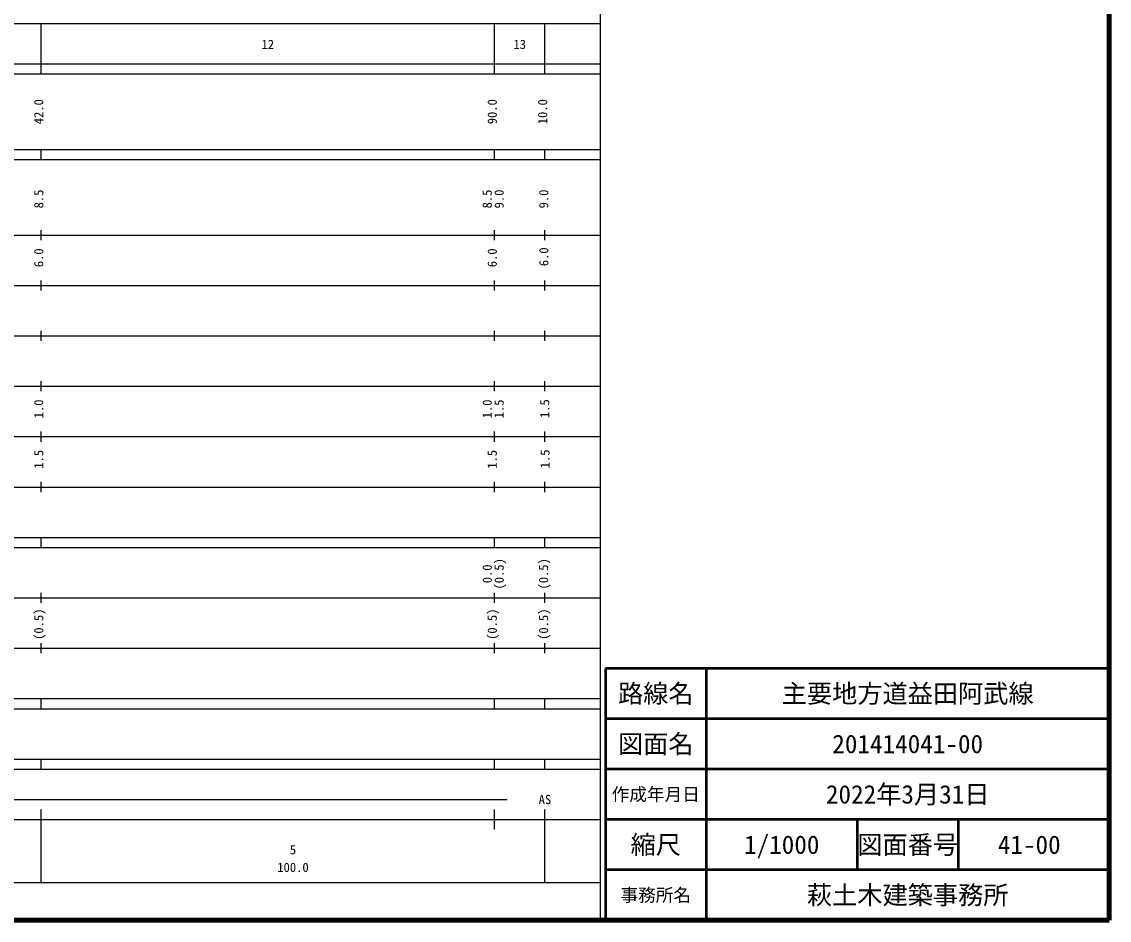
# Model space of a CAD drawing. Units: millimetres on the paper, enlarged 1000 times. Extents: x -55444348 to -54804348, y -162373295 to -162013295.
# Drawn here: x -55020179 to -54804348, y -162373295 to -162194938 of the extents above; entities that cross this region are included whole.
import ezdxf
from ezdxf.enums import TextEntityAlignment as Align

# ---------------------------------------------------------------- set-up
doc = ezdxf.new("R2010")
doc.units = ezdxf.units.MM
doc.header["$LTSCALE"] = 1000
for name, color, linetype, lineweight in [('M-TTL', 2, 'Continuous', 140), ('M-TTL-BAND', 7, 'Continuous', 25), ('M-TTL-FRAM', 2, 'Continuous', 50), ('M-TTL-LINE', 7, 'Continuous', 50)]:
    doc.layers.add(name, color=color, linetype=linetype, lineweight=lineweight)
doc.layers.add('M-TTL-TXT', color=7, linetype='Continuous')
doc.styles.add('ＭＳ ゴシック', font='')
doc.styles.get('ＭＳ ゴシック').set_extended_font_data('MS Gothic')

msp = doc.modelspace()

# ---------------------------------------------------------------- linework, layer by layer
at = {"layer": 'M-TTL'}
for p, q in [((-54804348, -162373295), (-54804348, -162013295)), ((-55444348, -162373295), (-54804348, -162373295))]:
    msp.add_line(p, q, dxfattribs=at)
at = {"layer": 'M-TTL-BAND'}
for p, q in [((-54905348, -162373295), (-54905348, -162023295)), ((-55416348, -162195295), (-54905348, -162195295)), ((-55016348, -162205295), (-55016348, -162195295)), ((-54926348, -162205295), (-54926348, -162195295)), ((-54916348, -162205295), (-54916348, -162195295)), ((-54916348, -162205295), (-54916348, -162195295)), ((-54916348, -162205295), (-54916348, -162195295)), ((-54916348, -162205295), (-54916348, -162195295)), ((-54916348, -162205295), (-54916348, -162195295)), ((-54916348, -162205295), (-54916348, -162195295)), ((-54916348, -162205295), (-54916348, -162195295)), ((-54916348, -162205295), (-54916348, -162195295)), ((-54916348, -162205295), (-54916348, -162195295)), ((-55444348, -162203295), (-54905348, -162203295)), ((-55444348, -162205295), (-54905348, -162205295)), ((-55444348, -162220295), (-54905348, -162220295)), ((-55016348, -162222295), (-55016348, -162220295)), ((-54926348, -162222295), (-54926348, -162220295)), ((-54916348, -162222295), (-54916348, -162220295)), ((-54916348, -162222295), (-54916348, -162220295)), ((-54916348, -162222295), (-54916348, -162220295)), ((-54916348, -162222295), (-54916348, -162220295)), ((-54916348, -162222295), (-54916348, -162220295)), ((-54916348, -162222295), (-54916348, -162220295)), ((-54916348, -162222295), (-54916348, -162220295)), ((-54916348, -162222295), (-54916348, -162220295)), ((-54916348, -162222295), (-54916348, -162220295)), ((-55444348, -162222295), (-54905348, -162222295)), ((-55444348, -162237295), (-54905348, -162237295)), ((-55016348, -162238295), (-55016348, -162236295)), ((-54926348, -162238295), (-54926348, -162236295)), ((-54916348, -162238295), (-54916348, -162236295)), ((-54916348, -162238295), (-54916348, -162236295)), ((-54916348, -162238295), (-54916348, -162236295)), ((-54916348, -162238295), (-54916348, -162236295)), ((-54916348, -162238295), (-54916348, -162236295)), ((-54916348, -162238295), (-54916348, -162236295)), ((-54916348, -162238295), (-54916348, -162236295)), ((-54916348, -162238295), (-54916348, -162236295)), ((-54916348, -162238295), (-54916348, -162236295)), ((-55016348, -162248295), (-55016348, -162246295)), ((-54926348, -162248295), (-54926348, -162246295)), ((-54916348, -162248295), (-54916348, -162246295)), ((-54916348, -162248295), (-54916348, -162246295)), ((-54916348, -162248295), (-54916348, -162246295)), ((-54916348, -162248295), (-54916348, -162246295)), ((-54916348, -162248295), (-54916348, -162246295)), ((-54916348, -162248295), (-54916348, -162246295)), ((-54916348, -162248295), (-54916348, -162246295)), ((-54916348, -162248295), (-54916348, -162246295)), ((-54916348, -162248295), (-54916348, -162246295)), ((-55438348, -162247295), (-54905348, -162247295)), ((-55016348, -162258295), (-55016348, -162256295)), ((-54926348, -162258295), (-54926348, -162256295)), ((-54916348, -162258295), (-54916348, -162256295)), ((-54916348, -162258295), (-54916348, -162256295)), ((-54916348, -162258295), (-54916348, -162256295)), ((-54916348, -162258295), (-54916348, -162256295)), ((-54916348, -162258295), (-54916348, -162256295)), ((-54916348, -162258295), (-54916348, -162256295)), ((-54916348, -162258295), (-54916348, -162256295)), ((-54916348, -162258295), (-54916348, -162256295)), ((-54916348, -162258295), (-54916348, -162256295)), ((-55432348, -162257295), (-54905348, -162257295)), ((-55438348, -162267295), (-54905348, -162267295)), ((-55016348, -162268295), (-55016348, -162266295)), ((-54926348, -162268295), (-54926348, -162266295)), ((-54916348, -162268295), (-54916348, -162266295)), ((-54916348, -162268295), (-54916348, -162266295)), ((-54916348, -162268295), (-54916348, -162266295)), ((-54916348, -162268295), (-54916348, -162266295)), ((-54916348, -162268295), (-54916348, -162266295)), ((-54916348, -162268295), (-54916348, -162266295)), ((-54916348, -162268295), (-54916348, -162266295)), ((-54916348, -162268295), (-54916348, -162266295)), ((-54916348, -162268295), (-54916348, -162266295)), ((-55016348, -162278295), (-55016348, -162276295)), ((-54926348, -162278295), (-54926348, -162276295)), ((-54916348, -162278295), (-54916348, -162276295)), ((-54916348, -162278295), (-54916348, -162276295)), ((-54916348, -162278295), (-54916348, -162276295)), ((-54916348, -162278295), (-54916348, -162276295)), ((-54916348, -162278295), (-54916348, -162276295)), ((-54916348, -162278295), (-54916348, -162276295)), ((-54916348, -162278295), (-54916348, -162276295)), ((-54916348, -162278295), (-54916348, -162276295)), ((-54916348, -162278295), (-54916348, -162276295)), ((-55432348, -162277295), (-54905348, -162277295)), ((-55438348, -162287295), (-54905348, -162287295)), ((-55016348, -162288295), (-55016348, -162286295)), ((-54926348, -162288295), (-54926348, -162286295)), ((-54916348, -162288295), (-54916348, -162286295)), ((-54916348, -162288295), (-54916348, -162286295)), ((-54916348, -162288295), (-54916348, -162286295)), ((-54916348, -162288295), (-54916348, -162286295)), ((-54916348, -162288295), (-54916348, -162286295)), ((-54916348, -162288295), (-54916348, -162286295)), ((-54916348, -162288295), (-54916348, -162286295)), ((-54916348, -162288295), (-54916348, -162286295)), ((-54916348, -162288295), (-54916348, -162286295)), ((-55444348, -162297295), (-54905348, -162297295)), ((-55016348, -162299295), (-55016348, -162297295)), ((-54926348, -162299295), (-54926348, -162297295)), ((-54916348, -162299295), (-54916348, -162297295)), ((-54916348, -162299295), (-54916348, -162297295)), ((-54916348, -162299295), (-54916348, -162297295)), ((-54916348, -162299295), (-54916348, -162297295)), ((-54916348, -162299295), (-54916348, -162297295)), ((-54916348, -162299295), (-54916348, -162297295)), ((-54916348, -162299295), (-54916348, -162297295)), ((-54916348, -162299295), (-54916348, -162297295)), ((-54916348, -162299295), (-54916348, -162297295)), ((-55444348, -162299295), (-54905348, -162299295)), ((-55016348, -162310295), (-55016348, -162308295)), ((-54926348, -162310295), (-54926348, -162308295)), ((-54916348, -162310295), (-54916348, -162308295)), ((-54916348, -162310295), (-54916348, -162308295)), ((-54916348, -162310295), (-54916348, -162308295)), ((-54916348, -162310295), (-54916348, -162308295)), ((-54916348, -162310295), (-54916348, -162308295)), ((-54916348, -162310295), (-54916348, -162308295)), ((-54916348, -162310295), (-54916348, -162308295)), ((-54916348, -162310295), (-54916348, -162308295)), ((-54916348, -162310295), (-54916348, -162308295)), ((-55435348, -162309295), (-54905348, -162309295)), ((-55444348, -162319295), (-54905348, -162319295)), ((-55016348, -162320295), (-55016348, -162318295)), ((-54926348, -162320295), (-54926348, -162318295)), ((-54916348, -162320295), (-54916348, -162318295)), ((-54916348, -162320295), (-54916348, -162318295)), ((-54916348, -162320295), (-54916348, -162318295)), ((-54916348, -162320295), (-54916348, -162318295)), ((-54916348, -162320295), (-54916348, -162318295)), ((-54916348, -162320295), (-54916348, -162318295)), ((-54916348, -162320295), (-54916348, -162318295)), ((-54916348, -162320295), (-54916348, -162318295)), ((-54916348, -162320295), (-54916348, -162318295)), ((-55444348, -162329295), (-54905348, -162329295)), ((-55016348, -162331295), (-55016348, -162329295)), ((-54926348, -162331295), (-54926348, -162329295)), ((-54916348, -162331295), (-54916348, -162329295)), ((-54916348, -162331295), (-54916348, -162329295)), ((-54916348, -162331295), (-54916348, -162329295)), ((-54916348, -162331295), (-54916348, -162329295)), ((-54916348, -162331295), (-54916348, -162329295)), ((-54916348, -162331295), (-54916348, -162329295)), ((-54916348, -162331295), (-54916348, -162329295)), ((-54916348, -162331295), (-54916348, -162329295)), ((-54916348, -162331295), (-54916348, -162329295)), ((-55444348, -162331295), (-54905348, -162331295)), ((-55444348, -162341295), (-54905348, -162341295)), ((-55016348, -162343295), (-55016348, -162341295)), ((-54926348, -162343295), (-54926348, -162341295)), ((-54916348, -162343295), (-54916348, -162341295)), ((-54916348, -162343295), (-54916348, -162341295)), ((-54916348, -162343295), (-54916348, -162341295)), ((-54916348, -162343295), (-54916348, -162341295)), ((-54916348, -162343295), (-54916348, -162341295)), ((-54916348, -162343295), (-54916348, -162341295)), ((-54916348, -162343295), (-54916348, -162341295)), ((-54916348, -162343295), (-54916348, -162341295)), ((-54916348, -162343295), (-54916348, -162341295)), ((-55444348, -162343295), (-54905348, -162343295)), ((-55413348, -162349295), (-54923848, -162349295)), ((-55016348, -162365795), (-55016348, -162351295)), ((-54926348, -162355295), (-54926348, -162351295)), ((-54916348, -162355295), (-54916348, -162351295)), ((-54916348, -162365795), (-54916348, -162351295)), ((-54916348, -162355295), (-54916348, -162351295)), ((-54916348, -162355295), (-54916348, -162351295)), ((-54916348, -162355295), (-54916348, -162351295)), ((-54916348, -162355295), (-54916348, -162351295)), ((-54916348, -162355295), (-54916348, -162351295)), ((-54916348, -162355295), (-54916348, -162351295)), ((-54916348, -162365795), (-54916348, -162351295)), ((-55444348, -162353295), (-54905348, -162353295)), ((-55416348, -162365795), (-54905348, -162365795))]:
    msp.add_line(p, q, dxfattribs=at)
at = {"layer": 'M-TTL-FRAM'}
for p, q in [((-54804348, -162323295), (-54904348, -162323295)), ((-54904348, -162323295), (-54904348, -162373295))]:
    msp.add_line(p, q, dxfattribs=at)
at = {"layer": 'M-TTL-LINE'}
for p, q in [((-54884348, -162323295), (-54884348, -162373295)), ((-54804348, -162333295), (-54904348, -162333295)), ((-54804348, -162343295), (-54904348, -162343295)), ((-54804348, -162353295), (-54904348, -162353295)), ((-54854348, -162353295), (-54854348, -162363295)), ((-54834348, -162353295), (-54834348, -162363295)), ((-54804348, -162363295), (-54904348, -162363295))]:
    msp.add_line(p, q, dxfattribs=at)

# ---------------------------------------------------------------- texts
at = {"layer": 'M-TTL-BAND', "style": 'ＭＳ ゴシック'}
for s, p in [('12', (-54971348, -162200890)), ('13', (-54921348, -162200890)), ('AS', (-54916348, -162350795)), ('5', (-54966348, -162360772)), ('100.0', (-54966348, -162364262))]:
    msp.add_text(s, height=1833, dxfattribs=at).set_placement(p, align=Align.BOTTOM_CENTER)
for s, p in [('42.0', (-55015348, -162212795)), ('90.0', (-54925348, -162212795)), ('10.0', (-54915348, -162212795)), ('8.5', (-55015348, -162230121)), ('8.5', (-54926348, -162230121)), ('9.0', (-54923978, -162230121)), ('9.0', (-54915131, -162230121)), ('6.0', (-54915109, -162241596)), ('6.0', (-55015348, -162241795)), ('6.0', (-54925348, -162241795)), ('1.0', (-55015348, -162271795)), ('1.0', (-54926348, -162271795)), ('1.5', (-54923978, -162271795)), ('1.5', (-54914916, -162271738)), ('1.5', (-55015348, -162281795)), ('1.5', (-54925348, -162281795)), ('1.5', (-54914877, -162281717)), ('(0.5)', (-54923978, -162304531)), ('(0.5)', (-54915160, -162304531)), ('0.0', (-54926348, -162304531)), ('(0.5)', (-55015348, -162314531)), ('(0.5)', (-54925348, -162314531)), ('(0.5)', (-54915160, -162314531))]:
    msp.add_text(s, height=1833, rotation=90, dxfattribs=at).set_placement(p, align=Align.BOTTOM_CENTER)
at = {"layer": 'M-TTL-TXT', "style": 'ＭＳ ゴシック'}
for s, height, p in [('路線名', 3666, (-54894348, -162328295)), ('路線名', 3666, (-54894348, -162328295)), ('主要地方道益田阿武線', 3666, (-54844348, -162328295)), ('図面名', 3666, (-54894348, -162338295)), ('図面名', 3666, (-54894348, -162338295)), ('201414041-00', 3666, (-54844348, -162338295)), ('作成年月日', 2566, (-54894348, -162348295)), ('作成年月日', 2566, (-54894348, -162348295)), ('2022年3月31日', 3666, (-54844348, -162348295)), ('縮尺', 3666, (-54894348, -162358295)), ('縮尺', 3666, (-54894348, -162358295)), ('1/1000', 3666, (-54869348, -162358295)), ('図面番号', 3666, (-54844348, -162358295)), ('図面番号', 3666, (-54844348, -162358295)), ('41-00', 3666, (-54820223, -162358295)), ('事務所名', 2566, (-54894348, -162368295)), ('事務所名', 2566, (-54894348, -162368295)), ('萩土木建築事務所', 3666, (-54844348, -162368295))]:
    msp.add_text(s, height=height, dxfattribs=at).set_placement(p, align=Align.MIDDLE_CENTER)

doc.saveas('drawing.dxf')
